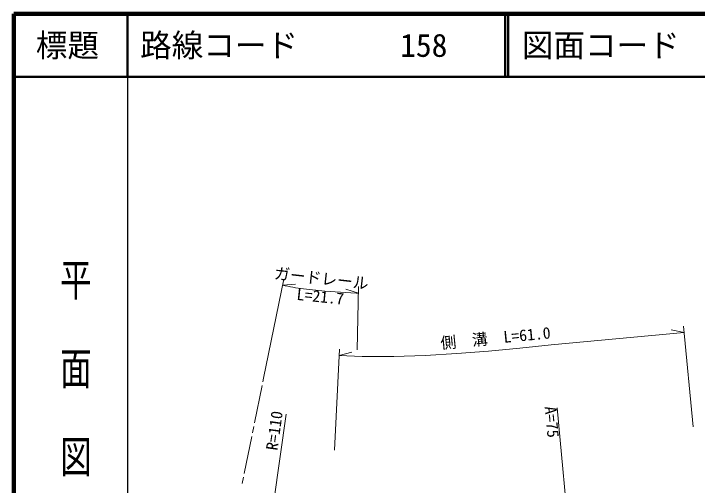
# Model space of a CAD drawing. Units: millimetres at full size, sheet at 1:1000; details may follow other scales. Extents: x 40000 to 680000, y 20000 to 380000.
# Drawn here: x 40000 to 148162, y 305377 to 380000 of the extents above; entities that cross this region are included whole.
import ezdxf
from ezdxf.enums import TextEntityAlignment as Align

# ---------------------------------------------------------------- set-up
doc = ezdxf.new("R2010")
doc.units = ezdxf.units.MM
doc.header["$LTSCALE"] = 1000
for name, color, linetype, lineweight in [('M-BMK', 2, 'Continuous', 13), ('M-STR-HTXT', 7, 'Continuous', 13), ('M-TTL', 2, 'Continuous', 140), ('M-TTL-BAND', 7, 'Continuous', 25), ('M-TTL-LINE', 7, 'Continuous', 50)]:
    doc.layers.add(name, color=color, linetype=linetype, lineweight=lineweight)
doc.layers.add('M-TTL-TXT', color=7, linetype='Continuous')
doc.styles.add('@ＭＳ ゴシック', font='')
doc.styles.add('ＭＳ ゴシック', font='')
doc.styles.get('@ＭＳ ゴシック').set_extended_font_data('@MS Gothic')
doc.styles.get('ＭＳ ゴシック').set_extended_font_data('MS Gothic')

msp = doc.modelspace()

# ---------------------------------------------------------------- linework, layer by layer
at = {"layer": 'M-BMK'}
for p, q in [((79420, 321742), (79539, 322330)), ((78105, 315274), (79300, 321154)), ((77786, 313706), (77986, 314686)), ((76472, 307238), (77667, 313118)), ((76153, 305671), (76352, 306650))]:
    msp.add_line(p, q, dxfattribs=at)
at = {"layer": 'M-STR-HTXT'}
for p, q in [((79539, 322330), (82726, 338009)), ((82527, 337029), (84607, 337219)), ((94549, 335792), (92557, 336419)), ((94356, 326813), (94571, 336811)), ((146083, 329579), (144036, 329989)), ((147483, 314644), (145990, 330574)), ((125051, 327607), (146083, 329579)), ((90753, 310931), (91538, 326912)), ((91490, 325936), (93516, 326445)), ((129250, 282804), (125985, 317651)), ((78243, 281988), (83092, 316650))]:
    msp.add_line(p, q, dxfattribs=at)
for points in [[(94549, 335792), (94197, 335797), (89207, 336101), (85863, 336457)], [(125051, 327607), (120078, 327097), (115100, 326622), (110117, 326216), (105126, 325916), (100129, 325756), (95129, 325771), (91490, 325936)]]:
    msp.add_lwpolyline(points, dxfattribs=at)
msp.add_arc((93483, 390927), 55000, 258.50988, 262.03622, dxfattribs=at)
at = {"layer": 'M-TTL'}
for p, q in [((40000, 380000), (40000, 20000)), ((680000, 380000), (40000, 380000))]:
    msp.add_line(p, q, dxfattribs=at)
at = {"layer": 'M-TTL-BAND'}
msp.add_line((58000, 370000), (58000, 20000), dxfattribs=at)
at = {"layer": 'M-TTL-LINE'}
for p, q in [((58000, 380000), (58000, 370000)), ((117750, 380000), (117750, 370000)), ((118250, 380000), (118250, 370000)), ((40000, 370000), (680000, 370000))]:
    msp.add_line(p, q, dxfattribs=at)

# ---------------------------------------------------------------- texts
at = {"layer": 'M-STR-HTXT', "style": 'ＭＳ ゴシック'}
for s, rotation, p in [('ガードレール', 353.613, (88520, 336677)), ('側\u3000溝\u3000L=61.0', 5.495, (116373, 327246))]:
    msp.add_text(s, height=1833, rotation=rotation, dxfattribs=at).set_placement(p, align=Align.BOTTOM_CENTER)
msp.add_text('L=21.7', height=1833, rotation=354.173, dxfattribs=at).set_placement((88609, 336164), align=Align.TOP_CENTER)
for s, rotation, p in [('R=110', 82.036, (82266, 310746)), ('A=75', 275.354, (123464, 317750))]:
    msp.add_text(s, height=1833, rotation=rotation, dxfattribs=at).set_placement(p, align=Align.BOTTOM_LEFT)
at = {"layer": 'M-TTL-BAND', "style": '@ＭＳ ゴシック', "width": 1.4}
msp.add_text('平  面  図', height=3666, rotation=270, dxfattribs=at).set_placement((49777, 306475), align=Align.MIDDLE_RIGHT)
at = {"layer": 'M-TTL-TXT', "style": 'ＭＳ ゴシック'}
msp.add_text('標題', height=3666, dxfattribs=at).set_placement((48500, 375000), align=Align.MIDDLE_CENTER)
for s, p in [('路線コード', (60000, 375000)), ('158', (101142, 375000)), ('図面コード', (120380, 375000))]:
    msp.add_text(s, height=3666, dxfattribs=at).set_placement(p, align=Align.MIDDLE_LEFT)

doc.saveas('drawing.dxf')
